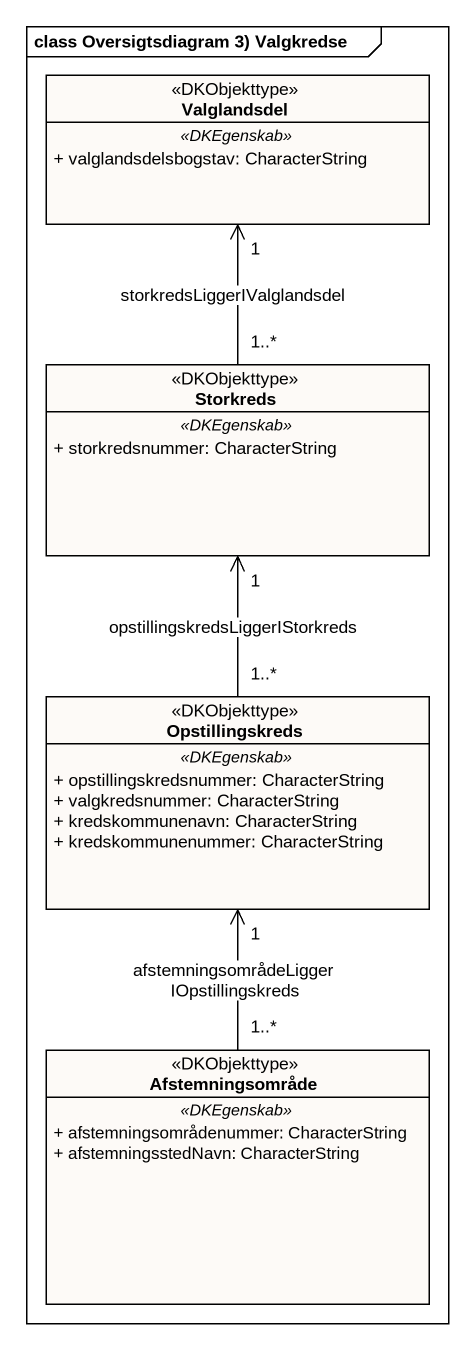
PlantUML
@startuml
mainframe class Oversigtsdiagram 3) Valgkredse
hide circle
hide empty members
skinparam classAttributeIconSize 0
class Valglandsdel <<DKObjekttype>> #FDFAF7 {
  .. <<DKEgenskab>> ..
  + valglandsdelsbogstav: CharacterString
}
class Storkreds <<DKObjekttype>> #FDFAF7 {
  .. <<DKEgenskab>> ..
  + storkredsnummer: CharacterString
}
class Opstillingskreds <<DKObjekttype>> #FDFAF7 {
  .. <<DKEgenskab>> ..
  + opstillingskredsnummer: CharacterString
  + valgkredsnummer: CharacterString
  + kredskommunenavn: CharacterString
  + kredskommunenummer: CharacterString
}
class Afstemningsområde <<DKObjekttype>> #FDFAF7 {
  .. <<DKEgenskab>> ..
  + afstemningsområdenummer: CharacterString
  + afstemningsstedNavn: CharacterString
}
Storkreds "1..*" -up-> "1" Valglandsdel : storkredsLiggerIValglandsdel
Opstillingskreds "1..*" -up-> "1" Storkreds : opstillingskredsLiggerIStorkreds
Afstemningsområde "1..*" -up-> "1" Opstillingskreds : afstemningsområdeLiggerIOpstillingskreds
@enduml
